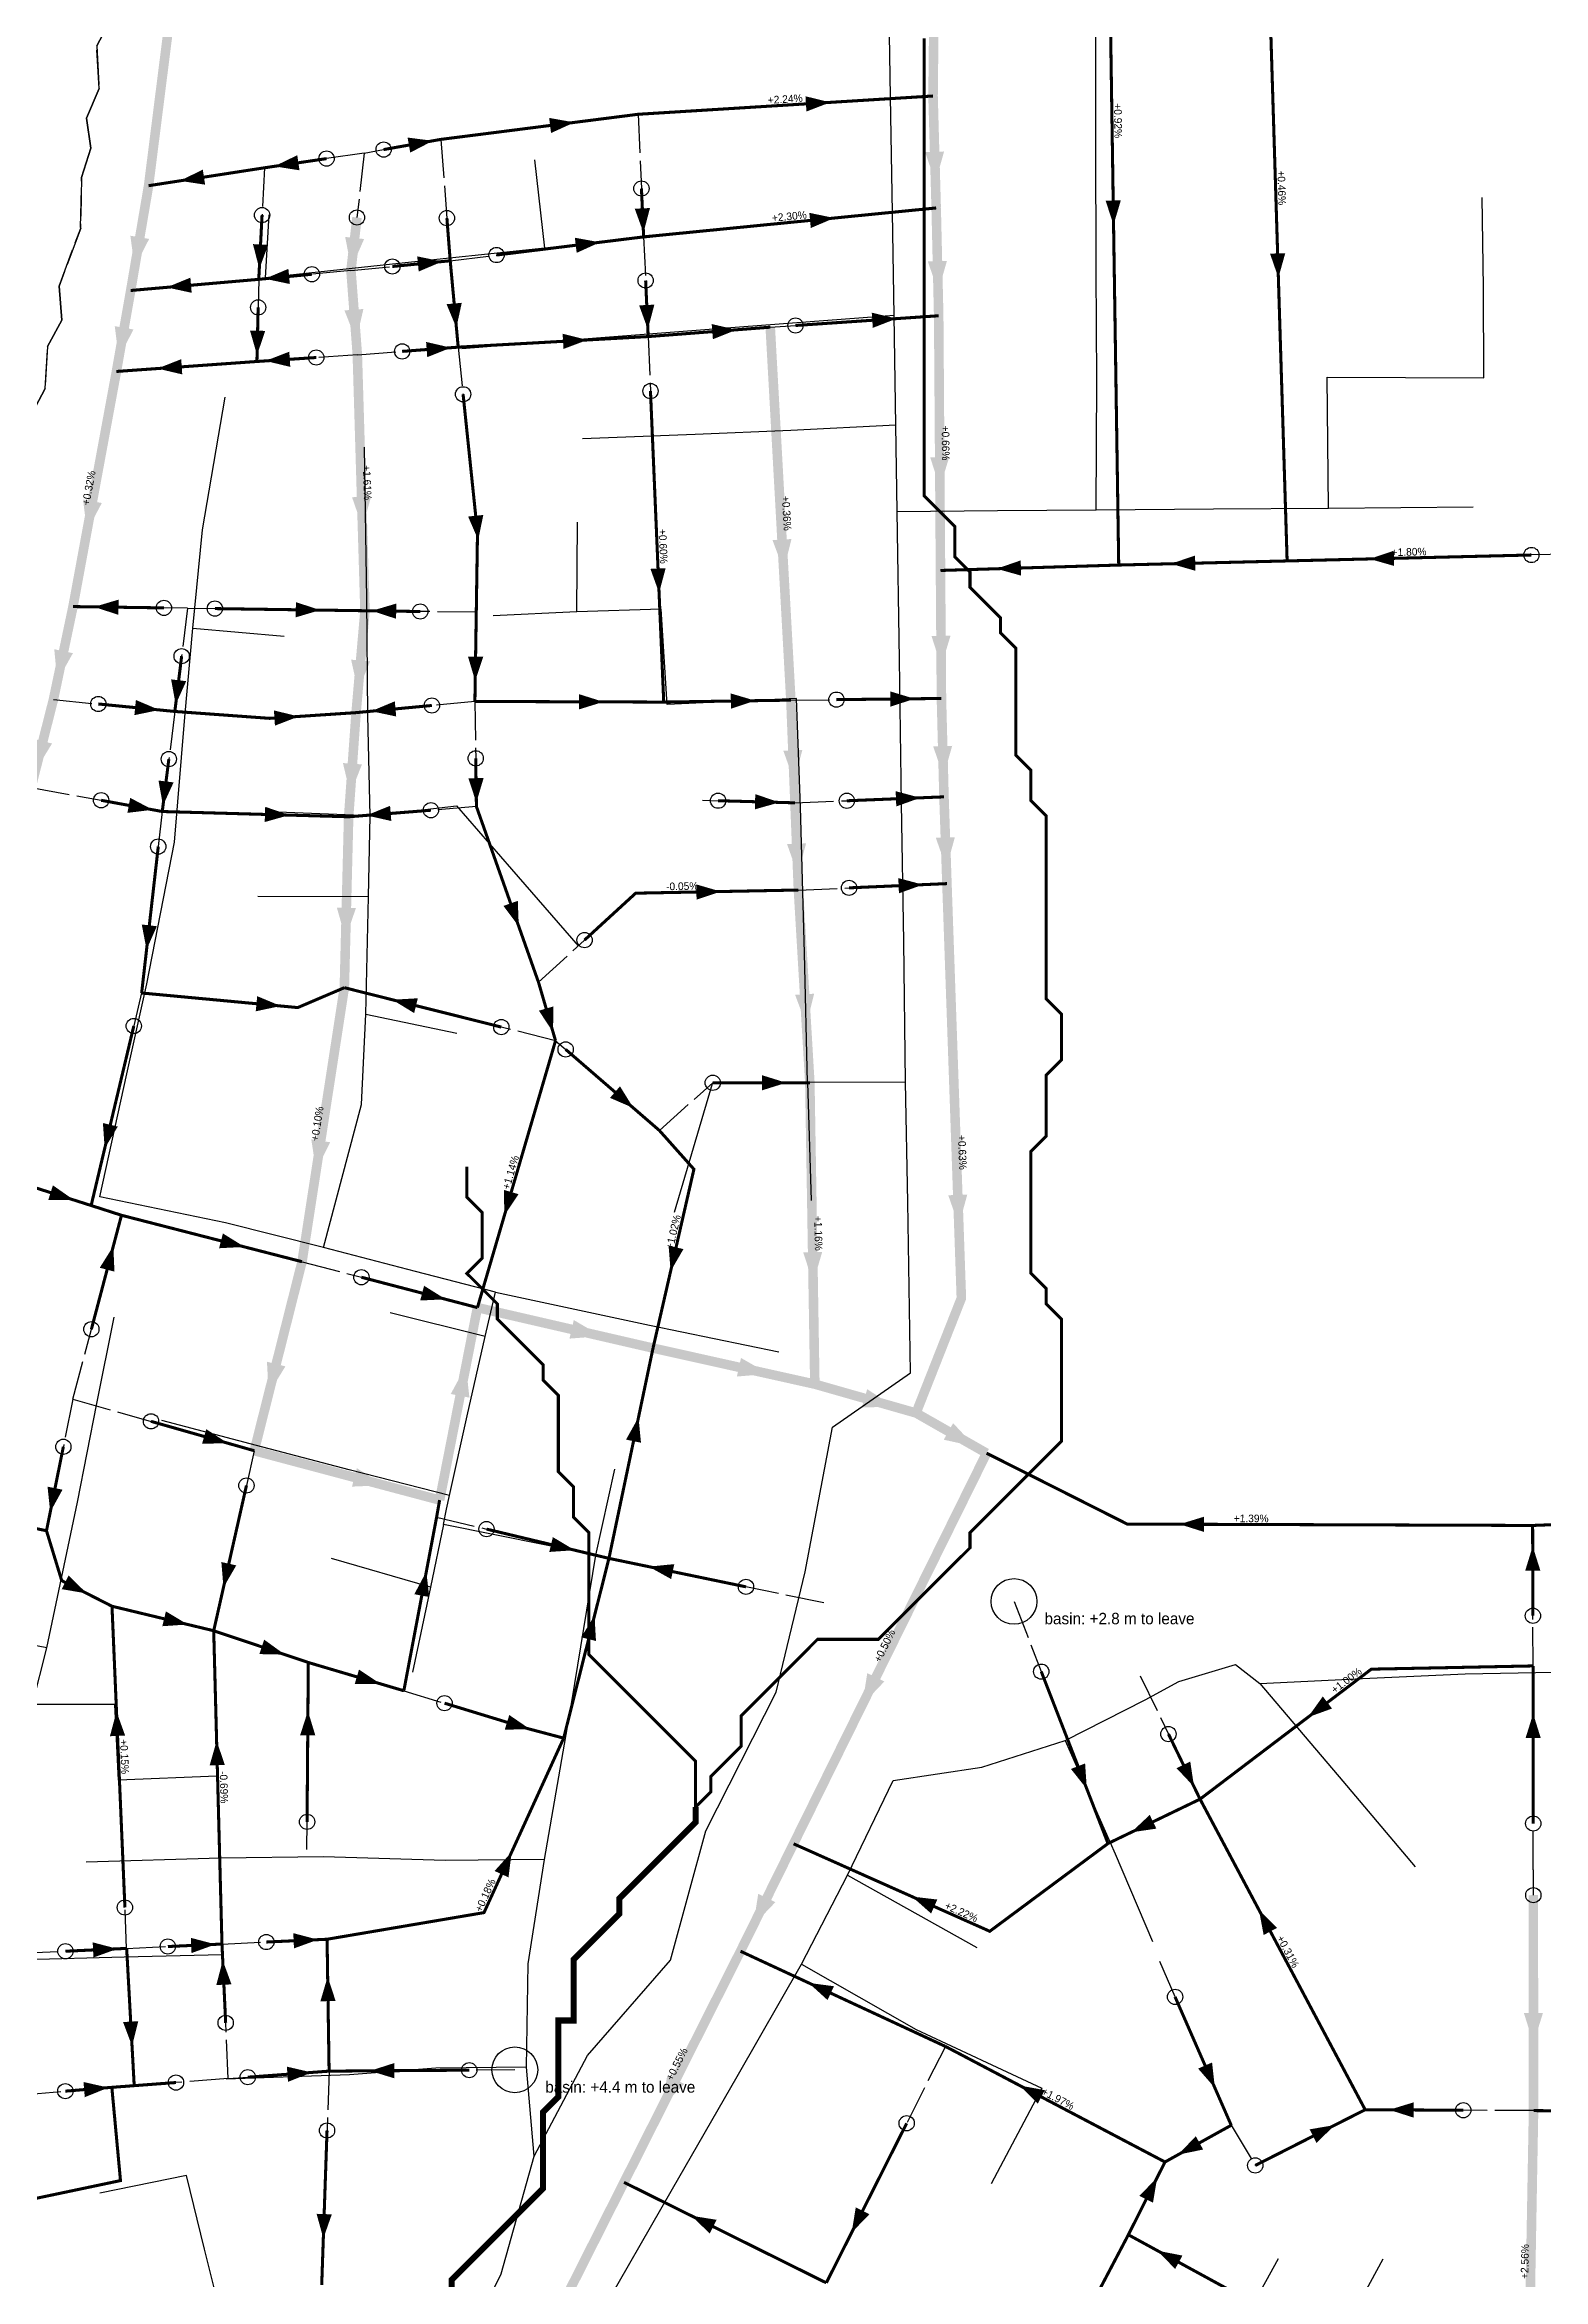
# Model space of a CAD drawing. Header units: metres. Extents: x 442821 to 452274, y 2561971 to 2571293.
# Drawn here: x 450309 to 450702, y 2568701 to 2569287 of the extents above; entities that cross this region are included whole.
import ezdxf
from ezdxf.enums import TextEntityAlignment as Align

# ---------------------------------------------------------------- set-up
doc = ezdxf.new("R2010")
doc.units = ezdxf.units.M
doc.header["$LTSCALE"] = 8
doc.linetypes.add('DASHDOT', pattern=[3.556, 2.54, -0.508, 0, -0.508])
doc.linetypes.add('DASHED', pattern=[1.524, 1.27, -0.254])
for name, color, linetype in [('A_ARROWS', 7, 'Continuous'), ('A_BASINS', 1, 'Continuous'), ('A_BRANCH', 7, 'Continuous'), ('A_BUILT_2006', 252, 'Continuous'), ('A_CATCHMENTS', 7, 'Continuous'), ('A_GRADIENT', 8, 'Continuous'), ('A_HEAD_GAP', 8, 'Continuous'), ('A_HEADS', 8, 'Continuous'), ('A_LATERAL', 7, 'Continuous'), ('A_STREAMS', 5, 'Continuous'), ('A_SUBMAIN', 7, 'Continuous')]:
    doc.layers.add(name, color=color, linetype=linetype)

msp = doc.modelspace()

# ---------------------------------------------------------------- linework, layer by layer
at = {"layer": 'A_ARROWS', "color": 3}
for points in [[(450515.31, 2569272.31), (450509.05, 2569269.91), (450508.8, 2569273.91)], [(450448.14, 2569267.05), (450442.04, 2569264.26), (450441.54, 2569268.23)], [(450369.41, 2569255.52), (450375.45, 2569258.44), (450376.03, 2569254.48)], [(450411.04, 2569262.22), (450405.09, 2569259.13), (450404.39, 2569263.07)], [(450542.91, 2569251.36), (450540.19, 2569259.28), (450545.18, 2569259.42)], [(450344.64, 2569251.71), (450350.66, 2569254.66), (450351.27, 2569250.71)], [(450589.64, 2569240.16), (450587.55, 2569246.53), (450591.55, 2569246.59)], [(450466.29, 2569238.09), (450464, 2569244.4), (450468, 2569244.58)], [(450516.37, 2569241.96), (450510.2, 2569239.34), (450509.81, 2569243.32)], [(450332.77, 2569229.01), (450331.65, 2569237.31), (450336.58, 2569236.47)], [(450365.49, 2569228.62), (450363.82, 2569235.11), (450367.81, 2569234.91)], [(450389.61, 2569228.77), (450388.02, 2569237), (450392.99, 2569236.44)], [(450454.88, 2569235.59), (450448.77, 2569232.82), (450448.28, 2569236.79)], [(450366.94, 2569226.02), (450373.12, 2569228.62), (450373.5, 2569224.64)], [(450413.48, 2569230.54), (450407.31, 2569227.92), (450406.92, 2569231.9)], [(450543.61, 2569222.63), (450540.92, 2569230.57), (450545.92, 2569230.69)], [(450632.9, 2569226.27), (450630.7, 2569232.61), (450634.7, 2569232.73)], [(450341.19, 2569223.76), (450347.4, 2569226.31), (450347.74, 2569222.33)], [(450390.92, 2569209.92), (450387.82, 2569217.71), (450392.81, 2569218.09)], [(450417.2, 2569213.16), (450414.62, 2569219.34), (450418.61, 2569219.71)], [(450467.44, 2569212.74), (450465.15, 2569219.04), (450469.15, 2569219.22)], [(450532.72, 2569215.56), (450526.47, 2569213.13), (450526.2, 2569217.12)], [(450328.62, 2569205.27), (450327.55, 2569213.58), (450332.47, 2569212.71)], [(450364.89, 2569205.99), (450363.04, 2569212.43), (450367.04, 2569212.34)], [(450451.58, 2569209.96), (450445.3, 2569207.6), (450445.08, 2569211.6)], [(450490.73, 2569212.63), (450484.51, 2569210.15), (450484.2, 2569214.13)], [(450338.75, 2569202.46), (450344.99, 2569204.91), (450345.27, 2569200.92)], [(450367.1, 2569204.46), (450373.35, 2569206.88), (450373.61, 2569202.89)], [(450415.78, 2569207.93), (450409.55, 2569205.45), (450409.25, 2569209.44)], [(450544.08, 2569171.21), (450541.52, 2569179.19), (450546.52, 2569179.22)], [(450320.25, 2569159.76), (450319.24, 2569168.08), (450324.16, 2569167.17)], [(450392.56, 2569160.77), (450389.82, 2569168.69), (450394.82, 2569168.84)], [(450422.93, 2569157.46), (450420.28, 2569163.62), (450424.26, 2569164.03)], [(450503.08, 2569149.6), (450500.14, 2569157.45), (450505.14, 2569157.72)], [(450558.94, 2569149.92), (450565.28, 2569152.11), (450565.4, 2569148.11)], [(450604.68, 2569151.22), (450611.03, 2569153.38), (450611.12, 2569149.38)], [(450656.83, 2569152.49), (450663.18, 2569154.65), (450663.27, 2569150.65)], [(450470.39, 2569143.58), (450468.12, 2569149.89), (450472.11, 2569150.06)], [(450322.14, 2569139.91), (450328.57, 2569141.82), (450328.51, 2569137.82)], [(450381.46, 2569139.07), (450375.03, 2569137.16), (450375.09, 2569141.16)], [(450395.01, 2569138.88), (450401.44, 2569140.79), (450401.38, 2569136.79)], [(450312.48, 2569120.46), (450311.68, 2569128.8), (450316.58, 2569127.77)], [(450544.42, 2569124.32), (450541.86, 2569132.3), (450546.86, 2569132.33)], [(450391.38, 2569117.88), (450389.58, 2569126.06), (450394.56, 2569125.63)], [(450422.14, 2569120.46), (450420.24, 2569126.89), (450424.24, 2569126.83)], [(450343.54, 2569114.3), (450342.34, 2569120.9), (450346.31, 2569120.41)], [(450455.79, 2569114.99), (450449.38, 2569113.01), (450449.39, 2569117.01)], [(450495.62, 2569115.3), (450489.26, 2569113.2), (450489.19, 2569117.2)], [(450537.46, 2569115.8), (450531.08, 2569113.73), (450531.04, 2569117.73)], [(450339.27, 2569112.86), (450332.71, 2569111.5), (450333.1, 2569115.48)], [(450375.84, 2569111.16), (450369.59, 2569108.74), (450369.32, 2569112.74)], [(450394.85, 2569112.54), (450401.04, 2569115.13), (450401.41, 2569111.15)], [(450306.72, 2569096.92), (450306.26, 2569105.29), (450311.11, 2569104.06)], [(450505.81, 2569094.27), (450502.99, 2569102.17), (450507.99, 2569102.37)], [(450545.01, 2569095.39), (450542.31, 2569103.32), (450547.3, 2569103.45)], [(450340.21, 2569087.75), (450339.03, 2569094.35), (450342.99, 2569093.85)], [(450389.36, 2569090.77), (450387.43, 2569098.93), (450392.42, 2569098.58)], [(450422.44, 2569088.57), (450420.35, 2569094.94), (450424.35, 2569095)], [(450337.54, 2569086.67), (450330.88, 2569085.86), (450331.61, 2569089.79)], [(450373.37, 2569085.27), (450366.91, 2569083.45), (450367.03, 2569087.45)], [(450393.58, 2569085.2), (450399.8, 2569087.7), (450400.12, 2569083.72)], [(450501.97, 2569088.6), (450495.52, 2569086.78), (450495.63, 2569090.78)], [(450538.95, 2569089.81), (450532.63, 2569087.55), (450532.47, 2569091.55)], [(450506.78, 2569069.76), (450503.97, 2569077.66), (450508.96, 2569077.85)], [(450545.78, 2569071.4), (450543.01, 2569079.31), (450548.01, 2569079.48)], [(450486.58, 2569065.21), (450480.22, 2569063.09), (450480.15, 2569067.09)], [(450539.64, 2569067.02), (450533.33, 2569064.75), (450533.16, 2569068.74)], [(450388.13, 2569052.92), (450385.83, 2569060.98), (450390.83, 2569060.86)], [(450433.57, 2569056.07), (450429.55, 2569061.44), (450433.32, 2569062.77)], [(450335.9, 2569049.98), (450334.64, 2569056.56), (450338.61, 2569056.11)], [(450371.11, 2569035.18), (450364.55, 2569033.78), (450364.93, 2569037.76)], [(450400.39, 2569036.82), (450407.09, 2569037.2), (450406.12, 2569033.32)], [(450442.55, 2569028.36), (450438.84, 2569033.95), (450442.68, 2569035.07)], [(450509.04, 2569030.26), (450506.08, 2569038.1), (450511.07, 2569038.4)], [(450503.76, 2569015.03), (450497.36, 2569013.03), (450497.36, 2569017.03)], [(450463.66, 2569008.4), (450457.51, 2569011.07), (450460.13, 2569014.1)], [(450324.91, 2568997.77), (450324.45, 2569004.46), (450328.34, 2569003.54)], [(450380.38, 2568991.9), (450379.13, 2569000.18), (450384.07, 2568999.42)], [(450316.83, 2568984.26), (450310.12, 2568984.3), (450311.33, 2568988.11)], [(450429.79, 2568980.21), (450429.67, 2568986.91), (450433.51, 2568985.79)], [(450549.04, 2568977.6), (450546.27, 2568985.51), (450551.26, 2568985.68)], [(450327.18, 2568972.16), (450327.48, 2568965.47), (450323.62, 2568966.49)], [(450361.63, 2568971.95), (450354.93, 2568971.61), (450355.93, 2568975.49)], [(450473.41, 2568965.58), (450472.89, 2568972.27), (450476.79, 2568971.38)], [(450510.82, 2568962.58), (450508.19, 2568970.53), (450513.19, 2568970.62)], [(450414.41, 2568958.21), (450407.71, 2568957.89), (450408.72, 2568961.76)], [(450455.24, 2568948.53), (450446.88, 2568947.89), (450448.01, 2568952.76)], [(450367.95, 2568933.46), (450367.49, 2568941.83), (450372.34, 2568940.61)], [(450419.71, 2568940.73), (450420.62, 2568932.4), (450415.72, 2568933.36)], [(450499.16, 2568938.64), (450490.8, 2568937.94), (450491.89, 2568942.82)], [(450532.01, 2568930.03), (450523.63, 2568929.82), (450525, 2568934.63)], [(450357.17, 2568920.46), (450350.47, 2568920.29), (450351.56, 2568924.13)], [(450464.99, 2568927.24), (450465.64, 2568920.57), (450461.72, 2568921.39)], [(450553.27, 2568919.57), (450545.08, 2568921.36), (450547.55, 2568925.7)], [(450398.17, 2568909.41), (450389.8, 2568909.05), (450391.09, 2568913.88)], [(450310.62, 2568902.36), (450309.92, 2568909.03), (450313.85, 2568908.25)], [(450606.98, 2568899.18), (450613.39, 2568901.16), (450613.37, 2568897.16)], [(450448.27, 2568892.36), (450441.58, 2568891.91), (450442.51, 2568895.8)], [(450356.08, 2568882.57), (450355.53, 2568889.26), (450359.44, 2568888.38)], [(450467.7, 2568888.05), (450474.37, 2568888.71), (450473.56, 2568884.79)], [(450699.63, 2568893.38), (450701.65, 2568886.99), (450697.65, 2568886.97)], [(450320.24, 2568881.02), (450313.63, 2568882.14), (450315.45, 2568885.71)], [(450409.31, 2568886.74), (450410.09, 2568880.08), (450406.16, 2568880.82)], [(450346.73, 2568872.87), (450340.04, 2568872.42), (450340.98, 2568876.31)], [(450453.45, 2568875.23), (450453.83, 2568868.54), (450449.95, 2568869.52)], [(450372.2, 2568864.96), (450365.5, 2568865.1), (450366.77, 2568868.89)], [(450397.22, 2568857.31), (450390.51, 2568857.21), (450391.65, 2568861.05)], [(450523.72, 2568851.84), (450525.02, 2568860.12), (450529.5, 2568857.91)], [(450640.66, 2568848.53), (450644.55, 2568853.99), (450646.97, 2568850.81)], [(450328.01, 2568850.03), (450330.28, 2568843.72), (450326.29, 2568843.55)], [(450378.24, 2568850.17), (450380.19, 2568843.76), (450376.19, 2568843.79)], [(450436.61, 2568845.34), (450429.91, 2568845.3), (450431.08, 2568849.12)], [(450699.75, 2568849.45), (450701.75, 2568843.06), (450697.75, 2568843.05)], [(450354.29, 2568842.34), (450356.45, 2568836), (450352.46, 2568835.89)], [(450582.63, 2568829.71), (450578.45, 2568834.96), (450582.18, 2568836.4)], [(450610.77, 2568830.28), (450606.17, 2568835.16), (450609.77, 2568836.91)], [(450594.25, 2568818.32), (450599.14, 2568822.9), (450600.88, 2568819.3)], [(450431.71, 2568813.18), (450430.87, 2568806.52), (450427.23, 2568808.19)], [(450495.11, 2568793.92), (450496.41, 2568802.2), (450500.89, 2568799.99)], [(450536.74, 2568801.47), (450543.4, 2568800.69), (450541.77, 2568797.03)], [(450627.79, 2568797.97), (450632.56, 2568793.26), (450629.03, 2568791.38)], [(450328.25, 2568787.76), (450321.95, 2568785.47), (450321.77, 2568789.46)], [(450354.01, 2568788.93), (450347.7, 2568786.64), (450347.52, 2568790.64)], [(450380.89, 2568790.16), (450374.59, 2568787.87), (450374.4, 2568791.87)], [(450355.89, 2568784.73), (450358.19, 2568778.43), (450354.2, 2568778.25)], [(450383.42, 2568780.43), (450385.52, 2568774.06), (450381.52, 2568774)], [(450509.63, 2568778.82), (450516.28, 2568777.94), (450514.59, 2568774.31)], [(450699.83, 2568762.92), (450697.32, 2568770.91), (450702.32, 2568770.92)], [(450332.09, 2568762.26), (450329.74, 2568768.54), (450333.73, 2568768.76)], [(450379.25, 2568755.32), (450373.02, 2568752.85), (450372.72, 2568756.84)], [(450394.51, 2568755.73), (450400.9, 2568757.78), (450400.93, 2568753.78)], [(450471.17, 2568746.27), (450472.53, 2568754.54), (450477, 2568752.29)], [(450616.23, 2568751.27), (450611.83, 2568756.33), (450615.5, 2568757.93)], [(450325.9, 2568751.34), (450319.68, 2568748.82), (450319.36, 2568752.81)], [(450565.03, 2568751.88), (450571.62, 2568750.67), (450569.76, 2568747.13)], [(450661.97, 2568745.51), (450668.38, 2568747.47), (450668.35, 2568743.47)], [(450647.7, 2568741.5), (450642.89, 2568736.82), (450641.08, 2568740.39)], [(450606.6, 2568733.74), (450611.22, 2568738.59), (450613.16, 2568735.09)], [(450601.1, 2568727.75), (450600, 2568721.14), (450596.43, 2568722.94)], [(450382.29, 2568711.75), (450380.51, 2568718.22), (450384.51, 2568718.08)], [(450520.91, 2568713.28), (450522, 2568719.89), (450525.57, 2568718.1)], [(450478.84, 2568717.71), (450485.46, 2568716.65), (450483.68, 2568713.07)], [(450601.15, 2568708.56), (450607.72, 2568707.25), (450605.8, 2568703.74)]]:
    msp.add_solid(points, dxfattribs=at)
at = {"layer": 'A_BASINS', "color": 1}
for centre in [(450563.52, 2568878.93), (450432.53, 2568756.01)]:
    msp.add_circle(centre, 6, dxfattribs=at)
at = {"layer": 'A_BRANCH', "color": 3, "const_width": 0.8}
for points in [[(450624.56, 2569367.79), (450588.2, 2569335.3), (450591, 2569150.89)], [(450465.76, 2569249.71), (450466.34, 2569237.01)], [(450366.21, 2569242.73), (450365.34, 2569225.87)], [(450414.71, 2569241.94), (450415.58, 2569230.74)], [(450427.75, 2569232.25), (450466.34, 2569237.01)], [(450466.86, 2569225.56), (450467.53, 2569210.85)], [(450365.18, 2569218.5), (450364.86, 2569204.31)], [(450506.19, 2569213.76), (450543.76, 2569216.31)], [(450380.43, 2569205.35), (450364.86, 2569204.31)], [(450418.96, 2569195.7), (450422.74, 2569159.32), (450422.42, 2569138.49)], [(450468.13, 2569196.55), (450471.61, 2569114.93)], [(450699.28, 2569153.53), (450635.19, 2569151.97)], [(450323.24, 2569114.43), (450343.32, 2569112.47)], [(450410.77, 2569114.04), (450390.88, 2569112.16)], [(450516.93, 2569115.57), (450544.48, 2569115.88)], [(450341.75, 2569099.98), (450340.02, 2569086.21)], [(450422.27, 2569100.17), (450422.46, 2569087.51)], [(450323.98, 2569089.16), (450340.02, 2569086.21)], [(450519.65, 2569089.03), (450545.15, 2569090.06)], [(450410.52, 2569086.55), (450388.93, 2569084.83)], [(450520.23, 2569066.18), (450545.92, 2569067.29)], [(450300.49, 2568989.46), (450321.36, 2568982.82)], [(450321.42, 2568950.35), (450329.32, 2568980.26)], [(450392.27, 2568964), (450422.72, 2568956.03)], [(450314.07, 2568919.52), (450309.64, 2568897.47)], [(450362.11, 2568909.34), (450353.52, 2568871.23)], [(450275.72, 2568904.56), (450309.64, 2568897.47)], [(450754.94, 2568901.02), (450699.61, 2568898.86)], [(450425.11, 2568897.9), (450457.23, 2568890.22)], [(450699.69, 2568875.16), (450699.61, 2568898.86)], [(450699.78, 2568820.64), (450699.74, 2568862)], [(450414.09, 2568852.22), (450435.95, 2568845.54), (450445.35, 2568843.05)], [(450314.62, 2568787.13), (450330.68, 2568787.87)], [(450341.49, 2568788.36), (450355.69, 2568789.01)], [(450367.33, 2568789.54), (450383.27, 2568790.27)], [(450362.46, 2568754.07), (450383.8, 2568755.66)], [(450314.59, 2568750.41), (450326.79, 2568751.41)], [(450626.82, 2568730.91), (450655.67, 2568745.54)], [(450681.41, 2568745.4), (450655.67, 2568745.54)], [(450383.26, 2568740.08), (450381.86, 2568699.53)], [(450573.22, 2568674.1), (450593.53, 2568712.72)]]:
    msp.add_lwpolyline(points, dxfattribs=at)
at = {"layer": 'A_BRANCH', "color": 3, "linetype": 'DASHED', "const_width": 0.8}
for points in [[(450651.8, 2569338.61), (450630.08, 2569317.34), (450635.19, 2569151.97)], [(450383.14, 2569257.55), (450366.85, 2569255.14)], [(450398.11, 2569259.92), (450413.1, 2569262.59)], [(450400.39, 2569229.24), (450415.58, 2569230.74)], [(450379.28, 2569227.2), (450365.34, 2569225.87)], [(450402.97, 2569206.96), (450417.68, 2569208.07)], [(450353.84, 2569139.46), (450393.21, 2569138.9)], [(450407.72, 2569138.7), (450393.21, 2569138.9)], [(450345.11, 2569126.98), (450343.32, 2569112.47)], [(450338.97, 2569077), (450334.61, 2569038.59)], [(450450.83, 2569052.48), (450464.24, 2569064.78), (450506.95, 2569065.61)], [(450428.99, 2569029.65), (450387.8, 2569039.98)], [(450332.55, 2569029.93), (450321.36, 2568982.82)], [(450445.88, 2569023.78), (450470.47, 2569002.51)], [(450484.47, 2569015.04), (450509.95, 2569015.02)], [(450330.22, 2568798.6), (450326.83, 2568877.66)], [(450356.66, 2568768.33), (450355.69, 2568789.01)], [(450535.36, 2568741.98), (450514.27, 2568700.1)], [(450749.71, 2568744.94), (450699.85, 2568745.3)]]:
    msp.add_lwpolyline(points, dxfattribs=at)
at = {"layer": 'A_BUILT_2006', "color": 252}
for points in [[(450531.1, 2569273.72), (450530.66, 2569301.06)], [(450585.03, 2569263.02), (450584.98, 2569301.37)], [(450531.66, 2569243.42), (450531.1, 2569273.72)], [(450585.04, 2569228.08), (450585.03, 2569263.02)], [(450440.43, 2569234.03), (450437.81, 2569257.19)], [(450686.7, 2569223.69), (450686.35, 2569247.37)], [(450367.08, 2569226.27), (450368.03, 2569242.82)], [(450496.91, 2569239.83), (450467.07, 2569236.74)], [(450531.66, 2569243.42), (450496.91, 2569239.83)], [(450532.09, 2569216.42), (450531.66, 2569243.42)], [(450440.43, 2569234.03), (450400.43, 2569229.85)], [(450467.07, 2569236.74), (450440.43, 2569234.03)], [(450400.43, 2569229.85), (450367.08, 2569226.27)], [(450585.25, 2569199.37), (450585.04, 2569228.08)], [(450686.84, 2569199.98), (450686.7, 2569223.69)], [(450532.09, 2569216.42), (450492.59, 2569213.41)], [(450532.55, 2569187.64), (450532.09, 2569216.42)], [(450455.07, 2569210.49), (450418.63, 2569207.59)], [(450492.59, 2569213.41), (450455.07, 2569210.49)], [(450585.1, 2569165.37), (450585.25, 2569199.37)], [(450646.02, 2569165.83), (450645.66, 2569200.23)], [(450645.66, 2569200.23), (450686.84, 2569199.98)], [(450350.59, 2569160.12), (450356.57, 2569194.96)], [(450532.55, 2569187.64), (450505, 2569186.22)], [(450532.84, 2569164.94), (450532.55, 2569187.64)], [(450393.66, 2569141.94), (450393.1, 2569181.83)], [(450479.88, 2569185.14), (450450.25, 2569183.97)], [(450505, 2569186.22), (450479.88, 2569185.14)], [(450532.84, 2569164.94), (450559.16, 2569165.17)], [(450533.46, 2569126.11), (450532.84, 2569164.94)], [(450559.16, 2569165.17), (450585.1, 2569165.37)], [(450585.1, 2569165.37), (450615.86, 2569165.64)], [(450615.86, 2569165.64), (450646.02, 2569165.83)], [(450646.02, 2569165.83), (450683.99, 2569166.2)], [(450348.03, 2569134.35), (450350.59, 2569160.12)], [(450448.82, 2569138.58), (450448.95, 2569162.13)], [(450393.96, 2569111.39), (450393.66, 2569141.94)], [(450345.97, 2569111), (450348.03, 2569134.35)], [(450348.03, 2569134.35), (450372, 2569132.19)], [(450448.82, 2569138.58), (450426.86, 2569137.54)], [(450470.95, 2569139.32), (450448.82, 2569138.58)], [(450472.51, 2569114.3), (450470.95, 2569139.32)], [(450534.04, 2569088.31), (450533.46, 2569126.11)], [(450343.22, 2569078.19), (450345.97, 2569111)], [(450394.61, 2569085.11), (450393.96, 2569111.39)], [(450506.47, 2569115.9), (450472.51, 2569114.3)], [(450507.53, 2569087.45), (450506.47, 2569115.9)], [(450394.61, 2569085.11), (450417.27, 2569087.7)], [(450417.27, 2569087.7), (450431.67, 2569071.07)], [(450508.56, 2569049.06), (450507.53, 2569087.45)], [(450534.63, 2569052.12), (450534.04, 2569088.31)], [(450394.61, 2569085.11), (450368.23, 2569086.09)], [(450394.16, 2569063.82), (450394.61, 2569085.11)], [(450335.94, 2569040.98), (450343.22, 2569078.19)], [(450431.67, 2569071.07), (450449.12, 2569050.98)], [(450394.16, 2569063.82), (450365.09, 2569063.93)], [(450393.47, 2569033), (450394.16, 2569063.82)], [(450535.09, 2569015.18), (450534.63, 2569052.12)], [(450509.32, 2569015.14), (450508.56, 2569049.06)], [(450330.71, 2569017.34), (450335.94, 2569040.98)], [(450392.26, 2569009.32), (450393.47, 2569033)], [(450393.47, 2569033), (450417.29, 2569028.07)], [(450323.62, 2568985.07), (450330.71, 2569017.34)], [(450484.3, 2569014.72), (450474.35, 2568980.99)], [(450509.32, 2569015.14), (450484.3, 2569014.72)], [(450535.09, 2569015.18), (450509.32, 2569015.14)], [(450509.32, 2569015.14), (450510.3, 2568984.12)], [(450535.69, 2568983.7), (450535.09, 2569015.18)], [(450382.32, 2568971.79), (450392.26, 2569009.32)], [(450356.61, 2568978.31), (450323.62, 2568985.07)], [(450536.39, 2568938.88), (450535.69, 2568983.7)], [(450382.32, 2568971.79), (450356.61, 2568978.31)], [(450406.46, 2568965.46), (450382.32, 2568971.79)], [(450427.47, 2568960.04), (450406.46, 2568965.46)], [(450424.74, 2568948.47), (450427.47, 2568960.04)], [(450427.47, 2568960.04), (450467.89, 2568951.44)], [(450322.89, 2568930.9), (450327.44, 2568953.53)], [(450424.74, 2568948.47), (450399.85, 2568954.62)], [(450420, 2568927.63), (450424.74, 2568948.47)], [(450467.89, 2568951.44), (450501.84, 2568944.4)], [(450515.87, 2568924.62), (450536.39, 2568938.88)], [(450317.74, 2568905), (450322.89, 2568930.9)], [(450364.79, 2568919.84), (450339.87, 2568926.43)], [(450415.35, 2568906.71), (450420, 2568927.63)], [(450508.75, 2568886.68), (450515.87, 2568924.62)], [(450389.1, 2568913.47), (450364.79, 2568919.84)], [(450415.35, 2568906.71), (450389.1, 2568913.47)], [(450453.78, 2568891.06), (450458.76, 2568913.67)], [(450413.8, 2568899.1), (450414.58, 2568903.1), (450415.35, 2568906.71)], [(450309.76, 2568866.72), (450317.74, 2568905)], [(450413.8, 2568899.1), (450410.44, 2568882.66)], [(450453.78, 2568891.06), (450413.8, 2568899.1)], [(450410.44, 2568882.66), (450384.4, 2568890.15)], [(450447.5, 2568852.59), (450453.78, 2568891.06)], [(450410.44, 2568882.66), (450405.68, 2568860.34)], [(450501.11, 2568855.07), (450508.75, 2568886.68)], [(450309.76, 2568866.72), (450285.87, 2568871.26)], [(450305.94, 2568851.87), (450309.76, 2568866.72)], [(450606.75, 2568857.9), (450621.61, 2568862.36), (450628.05, 2568857.36)], [(450628.05, 2568857.36), (450654.93, 2568858.74)], [(450654.93, 2568858.74), (450681.92, 2568859.88)], [(450681.92, 2568859.88), (450705.11, 2568860.34)], [(450482.69, 2568818.71), (450501.11, 2568855.07)], [(450576.97, 2568842.45), (450597.91, 2568853.13)], [(450597.91, 2568853.13), (450606.75, 2568857.9)], [(450628.05, 2568857.36), (450649.81, 2568831.78)], [(450327.59, 2568851.89), (450305.94, 2568851.87)], [(450328.58, 2568832.02), (450327.59, 2568851.89)], [(450440.35, 2568811.24), (450447.5, 2568852.59)], [(450555.12, 2568835.39), (450576.97, 2568842.45)], [(450576.97, 2568842.45), (450590.11, 2568812.65)], [(450531.83, 2568831.96), (450555.12, 2568835.39)], [(450354.36, 2568833.07), (450328.58, 2568832.02)], [(450355.29, 2568811.59), (450354.36, 2568833.07)], [(450519.82, 2568807.09), (450531.83, 2568831.96)], [(450649.81, 2568831.78), (450668.79, 2568809.24)], [(450473.4, 2568784.82), (450482.69, 2568818.71)], [(450382.29, 2568811.86), (450355.29, 2568811.59)], [(450414.22, 2568810.93), (450382.29, 2568811.86)], [(450590.11, 2568812.65), (450599.9, 2568789.68)], [(450355.29, 2568811.59), (450320.09, 2568810.54)], [(450355.29, 2568811.59), (450355.74, 2568786.14)], [(450440.35, 2568811.24), (450414.22, 2568810.93)], [(450436.03, 2568783.83), (450440.35, 2568811.24)], [(450507.74, 2568783.77), (450519.82, 2568807.09)], [(450519.82, 2568807.09), (450553.76, 2568788.1)], [(450330.04, 2568785.61), (450303.85, 2568784.87)], [(450355.74, 2568786.14), (450330.04, 2568785.61)], [(450435.6, 2568756.73), (450436.03, 2568783.83)], [(450451.62, 2568759.79), (450473.4, 2568784.82)], [(450490.84, 2568754.27), (450507.74, 2568783.77)], [(450507.74, 2568783.77), (450537.84, 2568766.59)], [(450537.84, 2568766.59), (450570.8, 2568751.22)], [(450437.6, 2568733.36), (450451.62, 2568759.79)], [(450389.13, 2568754.72), (450356.82, 2568753.52)], [(450411.79, 2568756.47), (450389.13, 2568754.72)], [(450435.6, 2568756.73), (450411.79, 2568756.47)], [(450437.6, 2568733.36), (450435.6, 2568756.73)], [(450473.94, 2568724.76), (450490.84, 2568754.27)], [(450570.8, 2568751.22), (450557.53, 2568726.08)], [(450428.92, 2568702.51), (450437.6, 2568733.36)], [(450346.4, 2568728.28), (450323.66, 2568723.66)], [(450351.08, 2568708.92), (450346.4, 2568728.28)], [(450454.24, 2568690.52), (450473.94, 2568724.76)], [(450355.08, 2568693.17), (450351.08, 2568708.92)], [(450622.92, 2568688.35), (450632.96, 2568706.45)], [(450644.38, 2568676.89), (450660.41, 2568706.39)], [(450411.78, 2568668.07), (450428.92, 2568702.51)]]:
    msp.add_lwpolyline(points, dxfattribs=at)
at = {"layer": 'A_CATCHMENTS', "color": 3, "linetype": 'DASHED'}
msp.add_lwpolyline([(450306.76, 2569192.38), (450309.26, 2569197.18), (450309.94, 2569208.2), (450313.71, 2569215.16), (450312.94, 2569224.06), (450318.63, 2569239.32), (450318.59, 2569239.44), (450318.85, 2569252.63), (450321.27, 2569260.31), (450320.12, 2569268.16), (450323.43, 2569275.95), (450322.82, 2569287.14), (450325.25, 2569291.63)], dxfattribs=at)
at = {"layer": 'A_CATCHMENTS', "color": 4, "linetype": 'DASHED'}
msp.add_lwpolyline([(450325.25, 2569291.63), (450322.82, 2569287.14), (450323.43, 2569275.95), (450320.12, 2569268.16), (450321.27, 2569260.31), (450318.85, 2569252.63), (450318.59, 2569239.44), (450318.63, 2569239.32), (450312.94, 2569224.06), (450313.71, 2569215.16), (450309.94, 2569208.2), (450309.26, 2569197.18), (450306.76, 2569192.38)], dxfattribs=at)
at = {"layer": 'A_HEAD_GAP', "color": 8, "linetype": 'DASHED'}
for points in [[(450464.88, 2569269.18), (450465.76, 2569249.71)], [(450393.03, 2569259.01), (450383.14, 2569257.55)], [(450393.03, 2569259.01), (450391.11, 2569242.09)], [(450393.03, 2569259.01), (450398.11, 2569259.92)], [(450413.1, 2569262.59), (450414.71, 2569241.94)], [(450366.85, 2569255.14), (450366.21, 2569242.73)], [(450466.34, 2569237.01), (450466.86, 2569225.56)], [(450389.54, 2569228.18), (450379.28, 2569227.2)], [(450389.54, 2569228.18), (450400.39, 2569229.24)], [(450415.58, 2569230.74), (450427.75, 2569232.25)], [(450365.34, 2569225.87), (450365.18, 2569218.5)], [(450467.53, 2569210.85), (450468.13, 2569196.55)], [(450499.56, 2569213.31), (450506.19, 2569213.76)], [(450391.21, 2569206.06), (450380.43, 2569205.35)], [(450391.21, 2569206.06), (450402.97, 2569206.96)], [(450417.68, 2569208.07), (450418.96, 2569195.7)], [(450721.19, 2569154.06), (450699.28, 2569153.53)], [(450346.66, 2569139.56), (450340.46, 2569139.65)], [(450346.66, 2569139.56), (450345.11, 2569126.98)], [(450346.66, 2569139.56), (450353.84, 2569139.46)], [(450422.42, 2569138.49), (450407.72, 2569138.7)], [(450311.46, 2569115.59), (450323.24, 2569114.43)], [(450343.32, 2569112.47), (450341.75, 2569099.98)], [(450422.06, 2569115.1), (450410.77, 2569114.04)], [(450422.06, 2569115.1), (450422.27, 2569100.17)], [(450504.97, 2569115.44), (450516.93, 2569115.57)], [(450305.61, 2569092.55), (450323.98, 2569089.16)], [(450422.46, 2569087.51), (450410.52, 2569086.55)], [(450481.76, 2569089.17), (450485.88, 2569089.05)], [(450506.04, 2569088.49), (450519.65, 2569089.03)], [(450340.02, 2569086.21), (450338.97, 2569077)], [(450506.95, 2569065.61), (450520.23, 2569066.18)], [(450438.75, 2569041.4), (450450.83, 2569052.48)], [(450334.61, 2569038.59), (450332.55, 2569029.93)], [(450443.22, 2569026.07), (450428.99, 2569029.65)], [(450443.22, 2569026.07), (450445.88, 2569023.78)], [(450470.47, 2569002.51), (450484.47, 2569015.04)], [(450376.7, 2568968.07), (450392.27, 2568964)], [(450316.58, 2568932.02), (450321.42, 2568950.35)], [(450316.58, 2568932.02), (450314.07, 2568919.52)], [(450316.58, 2568932.02), (450337.07, 2568926.18)], [(450364.16, 2568918.47), (450362.11, 2568909.34)], [(450412.01, 2568901.03), (450425.11, 2568897.9)], [(450513.62, 2568878.51), (450493.19, 2568882.75)], [(450563.52, 2568878.93), (450570.68, 2568860.5)], [(450699.74, 2568862), (450699.69, 2568875.16)], [(450596.62, 2568859.43), (450604.05, 2568844.12)], [(450403.41, 2568855.48), (450414.09, 2568852.22)], [(450377.96, 2568813.78), (450378.02, 2568821.08)], [(450699.79, 2568808.51), (450699.78, 2568820.64)], [(450699.79, 2568808.51), (450699.79, 2568801.84)], [(450330.68, 2568787.87), (450330.22, 2568798.6)], [(450330.68, 2568787.87), (450341.49, 2568788.36)], [(450355.69, 2568789.01), (450367.33, 2568789.54)], [(450302.5, 2568786.58), (450314.62, 2568787.13)], [(450601.68, 2568784.54), (450605.79, 2568775.14)], [(450357.35, 2568753.69), (450356.66, 2568768.33)], [(450545.52, 2568762.15), (450535.36, 2568741.98)], [(450357.35, 2568753.69), (450343.62, 2568752.67)], [(450357.35, 2568753.69), (450362.46, 2568754.07)], [(450383.8, 2568755.66), (450383.26, 2568740.08)], [(450432.53, 2568756.01), (450420.58, 2568755.92)], [(450303.31, 2568749.48), (450314.59, 2568750.41)], [(450620.52, 2568741.46), (450626.82, 2568730.91)], [(450699.85, 2568745.3), (450681.41, 2568745.4)]]:
    msp.add_lwpolyline(points, dxfattribs=at)
at = {"layer": 'A_HEADS', "color": 3}
for centre in [(450383.14, 2569257.55), (450398.11, 2569259.92), (450465.76, 2569249.71), (450366.21, 2569242.73), (450391.11, 2569242.09), (450414.71, 2569241.94), (450427.75, 2569232.25), (450379.28, 2569227.2), (450400.39, 2569229.24), (450466.86, 2569225.56), (450365.18, 2569218.5), (450506.19, 2569213.76), (450380.43, 2569205.35), (450402.97, 2569206.96), (450418.96, 2569195.7), (450468.13, 2569196.55), (450699.28, 2569153.53), (450340.46, 2569139.65), (450353.84, 2569139.46), (450407.72, 2569138.7), (450345.11, 2569126.98), (450516.93, 2569115.57), (450323.24, 2569114.43), (450410.77, 2569114.04), (450341.75, 2569099.98), (450422.27, 2569100.17), (450323.98, 2569089.16), (450410.52, 2569086.55), (450485.88, 2569089.05), (450519.65, 2569089.03), (450338.97, 2569077), (450520.23, 2569066.18), (450450.83, 2569052.48), (450332.55, 2569029.93), (450428.99, 2569029.65), (450445.88, 2569023.78), (450484.47, 2569015.04), (450392.27, 2568964), (450321.42, 2568950.35), (450337.07, 2568926.18), (450314.07, 2568919.52), (450362.11, 2568909.34), (450425.11, 2568897.9), (450493.19, 2568882.75), (450699.69, 2568875.16), (450570.68, 2568860.5), (450414.09, 2568852.22), (450604.05, 2568844.12), (450378.02, 2568821.08), (450699.78, 2568820.64), (450330.22, 2568798.6), (450699.79, 2568801.84), (450314.62, 2568787.13), (450341.49, 2568788.36), (450367.33, 2568789.54), (450605.79, 2568775.14), (450356.66, 2568768.33), (450343.62, 2568752.67), (450362.46, 2568754.07), (450420.58, 2568755.92), (450314.59, 2568750.41), (450681.41, 2568745.4), (450383.26, 2568740.08), (450535.36, 2568741.98), (450626.82, 2568730.91)]:
    msp.add_circle(centre, 2, dxfattribs=at)
at = {"layer": 'A_LATERAL', "color": 3, "const_width": 0.8}
for points in [[(450413.1, 2569262.59), (450464.88, 2569269.18)], [(450464.88, 2569269.18), (450542.28, 2569273.98)], [(450366.85, 2569255.14), (450336.43, 2569250.44)], [(450466.34, 2569237.01), (450543.1, 2569244.6)], [(450415.58, 2569230.74), (450417.68, 2569208.07)], [(450417.68, 2569208.07), (450467.53, 2569210.85)], [(450467.53, 2569210.85), (450499.56, 2569213.31)], [(450635.19, 2569151.97), (450591, 2569150.89)], [(450422.42, 2569138.49), (450422.06, 2569115.1)], [(450343.32, 2569112.47), (450368.22, 2569110.66), (450390.88, 2569112.16)], [(450471.61, 2569114.93), (450504.97, 2569115.44)], [(450422.46, 2569087.51), (450438.75, 2569041.4)], [(450485.88, 2569089.05), (450506.04, 2569088.49)], [(450340.02, 2569086.21), (450388.93, 2569084.83)], [(450334.61, 2569038.59), (450375.57, 2569034.76), (450387.8, 2569039.98)], [(450438.75, 2569041.4), (450443.22, 2569026.07)], [(450443.22, 2569026.07), (450422.72, 2568956.03)], [(450470.47, 2569002.51), (450479.53, 2568992.34), (450468.8, 2568945.4)], [(450321.36, 2568982.82), (450329.32, 2568980.26)], [(450329.32, 2568980.26), (450376.7, 2568968.07)], [(450337.07, 2568926.18), (450364.16, 2568918.47)], [(450699.61, 2568898.86), (450593.21, 2568899.23), (450556.32, 2568917.83)], [(450309.64, 2568897.47), (450313.64, 2568884.38), (450326.83, 2568877.66)], [(450326.83, 2568877.66), (450353.52, 2568871.23)], [(450353.52, 2568871.23), (450378.34, 2568862.9)], [(450378.34, 2568862.9), (450403.41, 2568855.48)], [(450699.74, 2568862), (450676.05, 2568861.52), (450657.29, 2568861.15), (450612.34, 2568827.04)], [(450612.34, 2568827.04), (450588.19, 2568815.4)], [(450588.19, 2568815.4), (450557.16, 2568792.36), (450505.68, 2568815.32)], [(450545.52, 2568762.15), (450491.75, 2568787.13)], [(450603.14, 2568731.82), (450545.52, 2568762.15)], [(450593.53, 2568712.72), (450603.14, 2568731.82)], [(450514.27, 2568700.1), (450461.19, 2568726.48)]]:
    msp.add_lwpolyline(points, dxfattribs=at)
at = {"layer": 'A_LATERAL', "color": 3, "linetype": 'DASHED', "const_width": 0.8}
for points in [[(450365.34, 2569225.87), (450331.74, 2569222.94)], [(450364.86, 2569204.31), (450327.99, 2569201.69)], [(450591, 2569150.89), (450544.23, 2569149.47)], [(450422.06, 2569115.1), (450471.61, 2569114.93)], [(450412.01, 2568901.03), (450412.8, 2568905.52)], [(450403.41, 2568855.48), (450412.01, 2568901.03)], [(450383.27, 2568790.27), (450424.45, 2568797.26), (450445.35, 2568843.05)], [(450655.67, 2568745.54), (450612.34, 2568827.04)], [(450620.52, 2568741.46), (450603.14, 2568731.82)]]:
    msp.add_lwpolyline(points, dxfattribs=at)
at = {"layer": 'A_LATERAL', "color": 3, "linetype": 'DASHDOT', "const_width": 0.8}
for points in [[(450340.46, 2569139.65), (450316.6, 2569139.99)], [(450457.23, 2568890.22), (450468.8, 2568945.4)], [(450445.35, 2568843.05), (450457.23, 2568890.22)], [(450493.19, 2568882.75), (450457.23, 2568890.22)], [(450355.69, 2568789.01), (450353.52, 2568871.23)], [(450378.02, 2568821.08), (450378.34, 2568862.9)], [(450570.68, 2568860.5), (450588.19, 2568815.4)], [(450604.05, 2568844.12), (450612.34, 2568827.04)], [(450330.68, 2568787.87), (450332.66, 2568751.85)], [(450383.8, 2568755.66), (450383.27, 2568790.27)], [(450605.79, 2568775.14), (450620.52, 2568741.46)], [(450343.62, 2568752.67), (450332.66, 2568751.85)], [(450420.58, 2568755.92), (450383.8, 2568755.66)], [(450326.79, 2568751.41), (450329.06, 2568726.94), (450248.56, 2568710)], [(450332.66, 2568751.85), (450326.79, 2568751.41)], [(450621.35, 2568697.53), (450593.53, 2568712.72)]]:
    msp.add_lwpolyline(points, dxfattribs=at)
at = {"layer": 'A_STREAMS', "color": 5}
for points, const_width in [([(450539.96, 2569289.12), (450539.96, 2569285.12), (450539.96, 2569281.12), (450539.96, 2569277.12), (450539.96, 2569273.12), (450539.96, 2569269.11), (450539.96, 2569265.11), (450539.96, 2569261.11), (450539.96, 2569257.11), (450539.96, 2569253.11), (450539.96, 2569249.11), (450539.96, 2569245.11), (450539.96, 2569241.1), (450539.96, 2569237.1), (450539.96, 2569233.1), (450539.96, 2569229.1), (450539.96, 2569225.1), (450539.96, 2569221.1), (450539.96, 2569217.1), (450539.96, 2569213.1), (450539.96, 2569209.09), (450539.96, 2569205.09), (450539.96, 2569201.09), (450539.96, 2569197.09), (450539.96, 2569193.09), (450539.96, 2569189.09), (450539.96, 2569185.09), (450539.96, 2569181.08), (450539.96, 2569177.08), (450539.96, 2569173.08), (450539.96, 2569169.08), (450543.96, 2569165.08), (450547.96, 2569161.08), (450547.96, 2569157.08), (450547.96, 2569153.07), (450551.97, 2569149.07), (450551.97, 2569145.07), (450555.97, 2569141.07), (450559.97, 2569137.07), (450559.97, 2569133.07), (450563.97, 2569129.07), (450563.97, 2569125.06), (450563.97, 2569121.06), (450563.97, 2569117.06), (450563.97, 2569113.06), (450563.97, 2569109.06), (450563.97, 2569105.06), (450563.97, 2569101.06), (450567.97, 2569097.05), (450567.97, 2569093.05), (450567.97, 2569089.05), (450571.97, 2569085.05), (450571.97, 2569081.05), (450571.97, 2569077.05), (450571.97, 2569073.05), (450571.97, 2569069.04), (450571.97, 2569065.04), (450571.97, 2569061.04), (450571.97, 2569057.04), (450571.97, 2569053.04), (450571.97, 2569049.04), (450571.97, 2569045.04), (450571.97, 2569041.04), (450571.97, 2569037.03), (450575.97, 2569033.03), (450575.97, 2569029.03), (450575.97, 2569025.03), (450575.97, 2569021.03), (450571.97, 2569017.03), (450571.97, 2569013.03), (450571.97, 2569009.02), (450571.97, 2569005.02), (450571.97, 2569001.02), (450567.97, 2568997.02), (450567.97, 2568993.02), (450567.97, 2568989.02), (450567.97, 2568985.02), (450567.97, 2568981.01), (450567.97, 2568977.01), (450567.97, 2568973.01), (450567.97, 2568969.01), (450567.97, 2568965.01), (450571.97, 2568961.01), (450571.97, 2568957.01), (450575.97, 2568953), (450575.97, 2568949), (450575.97, 2568945), (450575.97, 2568941), (450575.97, 2568937), (450575.97, 2568933), (450575.97, 2568929), (450575.97, 2568924.99), (450575.97, 2568920.99), (450571.97, 2568916.99), (450567.97, 2568912.99), (450563.97, 2568908.99), (450559.97, 2568904.99), (450555.97, 2568900.99), (450551.97, 2568896.98), (450551.97, 2568892.98), (450547.96, 2568888.98), (450543.96, 2568884.98), (450539.96, 2568880.98), (450535.96, 2568876.98), (450531.96, 2568872.98), (450527.96, 2568868.98), (450523.96, 2568868.98), (450519.96, 2568868.98), (450515.96, 2568868.98), (450511.96, 2568868.98), (450507.96, 2568864.97), (450503.96, 2568860.97), (450499.96, 2568856.97), (450495.96, 2568852.97), (450491.96, 2568848.97), (450491.96, 2568844.97), (450491.96, 2568840.97), (450487.96, 2568836.96), (450483.96, 2568832.96), (450483.96, 2568828.96), (450479.96, 2568824.96)], 0.8), ([(450419.95, 2568993.02), (450419.95, 2568989.02), (450419.95, 2568985.02), (450423.95, 2568981.01), (450423.95, 2568977.01), (450423.95, 2568973.01), (450423.95, 2568969.01), (450419.95, 2568965.01), (450423.95, 2568961.01), (450427.95, 2568957.01), (450427.95, 2568953), (450431.95, 2568949), (450435.95, 2568945), (450439.95, 2568941), (450439.95, 2568937), (450443.95, 2568933), (450443.95, 2568929), (450443.95, 2568924.99), (450443.95, 2568920.99), (450443.95, 2568916.99), (450443.95, 2568912.99), (450447.95, 2568908.99), (450447.95, 2568904.99), (450447.95, 2568900.99), (450451.95, 2568896.98), (450451.95, 2568892.98), (450451.95, 2568888.98), (450451.95, 2568884.98), (450451.95, 2568880.98), (450451.95, 2568876.98), (450451.95, 2568872.98), (450451.95, 2568868.98), (450451.95, 2568864.97), (450455.95, 2568860.97), (450459.95, 2568856.97), (450463.95, 2568852.97), (450467.95, 2568848.97), (450471.95, 2568844.97), (450475.96, 2568840.97), (450479.96, 2568836.96), (450479.96, 2568832.96), (450479.96, 2568828.96), (450479.96, 2568824.96)], 0.8), ([(450479.96, 2568824.96), (450479.96, 2568820.96), (450475.96, 2568816.96), (450471.95, 2568812.96), (450467.95, 2568808.95), (450463.95, 2568804.95), (450459.95, 2568800.95), (450459.95, 2568796.95), (450455.95, 2568792.95), (450451.95, 2568788.95), (450447.95, 2568784.95), (450447.95, 2568780.94), (450447.95, 2568776.94), (450447.95, 2568772.94), (450447.95, 2568768.94), (450443.95, 2568768.94), (450443.95, 2568764.94), (450443.95, 2568760.94), (450443.95, 2568756.94), (450443.95, 2568752.93), (450443.95, 2568748.93), (450439.95, 2568744.93), (450439.95, 2568740.93), (450439.95, 2568736.93), (450439.95, 2568732.93), (450439.95, 2568728.93), (450439.95, 2568724.92), (450435.95, 2568720.92), (450431.95, 2568716.92), (450427.95, 2568712.92), (450423.95, 2568708.92), (450419.95, 2568704.92), (450415.95, 2568700.92), (450415.95, 2568696.92)], 1.6)]:
    msp.add_lwpolyline(points, dxfattribs=dict(at, const_width=const_width))
at = {"layer": 'A_SUBMAIN', "color": 3, "const_width": 2.5}
for points in [[(450352.2, 2569454.85), (450348.96, 2569349.7), (450336.43, 2569250.44)], [(450543.23, 2569362.05), (450542.28, 2569273.98)], [(450542.28, 2569273.98), (450543.1, 2569244.6)], [(450336.43, 2569250.44), (450331.74, 2569222.94)], [(450391.11, 2569242.09), (450389.54, 2569228.18)], [(450389.54, 2569228.18), (450391.21, 2569206.06)], [(450331.74, 2569222.94), (450327.99, 2569201.69)], [(450543.76, 2569216.31), (450544.23, 2569149.47)], [(450391.21, 2569206.06), (450393.21, 2569138.9)], [(450393.21, 2569138.9), (450390.88, 2569112.16)], [(450544.48, 2569115.88), (450545.15, 2569090.06)], [(450390.88, 2569112.16), (450388.93, 2569084.83)], [(450506.04, 2569088.49), (450506.95, 2569065.61)], [(450545.15, 2569090.06), (450545.92, 2569067.29)], [(450388.93, 2569084.83), (450387.8, 2569039.98)], [(450545.92, 2569067.29), (450549.71, 2568958.5), (450537.82, 2568928.37)], [(450509.95, 2569015.02), (450511.26, 2568935.94)], [(450468.8, 2568945.4), (450511.26, 2568935.94)], [(450511.26, 2568935.94), (450537.82, 2568928.37)], [(450537.82, 2568928.37), (450556.32, 2568917.83)], [(450364.16, 2568918.47), (450412.8, 2568905.52)], [(450505.68, 2568815.32), (450491.75, 2568787.13)], [(450699.79, 2568801.84), (450699.85, 2568745.3)], [(450491.75, 2568787.13), (450461.19, 2568726.48)], [(450699.85, 2568745.3), (450698.44, 2568666.04)], [(450461.19, 2568726.48), (450425.64, 2568656.02), (450410.06, 2568625.14)]]:
    msp.add_lwpolyline(points, dxfattribs=at)
at = {"layer": 'A_SUBMAIN', "color": 3, "linetype": 'DASHED', "const_width": 2.5}
for points in [[(450543.1, 2569244.6), (450543.76, 2569216.31)], [(450499.56, 2569213.31), (450504.97, 2569115.44)], [(450327.99, 2569201.69), (450316.6, 2569139.99)], [(450544.23, 2569149.47), (450544.48, 2569115.88)], [(450316.6, 2569139.99), (450311.46, 2569115.59)], [(450311.46, 2569115.59), (450305.61, 2569092.55)], [(450504.97, 2569115.44), (450506.04, 2569088.49)], [(450506.95, 2569065.61), (450509.95, 2569015.02)], [(450387.8, 2569039.98), (450376.7, 2568968.07)], [(450556.32, 2568917.83), (450505.68, 2568815.32)]]:
    msp.add_lwpolyline(points, dxfattribs=at)
at = {"layer": 'A_SUBMAIN', "color": 3, "linetype": 'DASHDOT', "const_width": 2.5}
for points in [[(450376.7, 2568968.07), (450364.16, 2568918.47)], [(450412.8, 2568905.52), (450422.72, 2568956.03)], [(450422.72, 2568956.03), (450468.8, 2568945.4)]]:
    msp.add_lwpolyline(points, dxfattribs=at)

# ---------------------------------------------------------------- texts
at = {"layer": 'A_BASINS', "color": 1}
for s, p in [('basin: +2.8 m to leave', (450571.52, 2568872.93)), ('basin: +4.4 m to leave', (450440.53, 2568750.01))]:
    msp.add_text(s, height=3, dxfattribs=at).set_placement(p)
at = {"layer": 'A_GRADIENT', "color": 3}
for s, rotation, p in [('+2.24%', 3.54724, (450503.58, 2569271.58)), ('+0.92%', -89.12979, (450589.23, 2569267.47)), ('+0.46%', -88.23068, (450632.17, 2569249.85)), ('+2.30%', 5.65237, (450504.72, 2569240.81)), ('+0.66%', -89.59548, (450543.99, 2569182.89)), ('+0.32%', 79.53412, (450322.3, 2569170.84)), ('+1.61%', -88.2952, (450392.21, 2569172.48)), ('+0.36%', -86.83646, (450502.27, 2569164.38)), ('+0.60%', -87.56274, (450469.87, 2569155.74)), ('+1.80%', 1.39428, (450667.23, 2569152.75)), ('-0.05%', 1.10459, (450476.49, 2569065.02)), ('+0.10%', 81.22905, (450382.25, 2569004.03)), ('+0.63%', -88.00498, (450548.38, 2568996.71)), ('+1.14%', 73.68235, (450432.97, 2568991.05)), ('+1.02%', 77.1277, (450475.68, 2568975.51)), ('+1.16%', -89.05089, (450510.6, 2568975.48)), ('+1.39%', 359.8013, (450625.75, 2568899.11)), ('+0.50%', 63.70987, (450531, 2568866.58)), ('+1.00%', 37.18708, (450651.72, 2568856.93)), ('+0.15%', 272.4558, (450328.52, 2568838.13)), ('-0.69%', 271.51258, (450354.61, 2568830.12)), ('+0.18%', 65.46532, (450426.23, 2568801.16)), ('+2.22%', 335.96069, (450549.07, 2568795.97)), ('+0.31%', 298.00143, (450634, 2568786.29)), ('+0.55%', 63.26049, (450476.47, 2568756.8)), ('+1.97%', 332.24517, (450574.33, 2568746.99)), ('+2.56%', 88.98683, (450699.15, 2568705.67))]:
    msp.add_text(s, height=2, rotation=rotation, dxfattribs=at).set_placement(p, align=Align.BOTTOM_CENTER)

doc.saveas('drawing.dxf')
